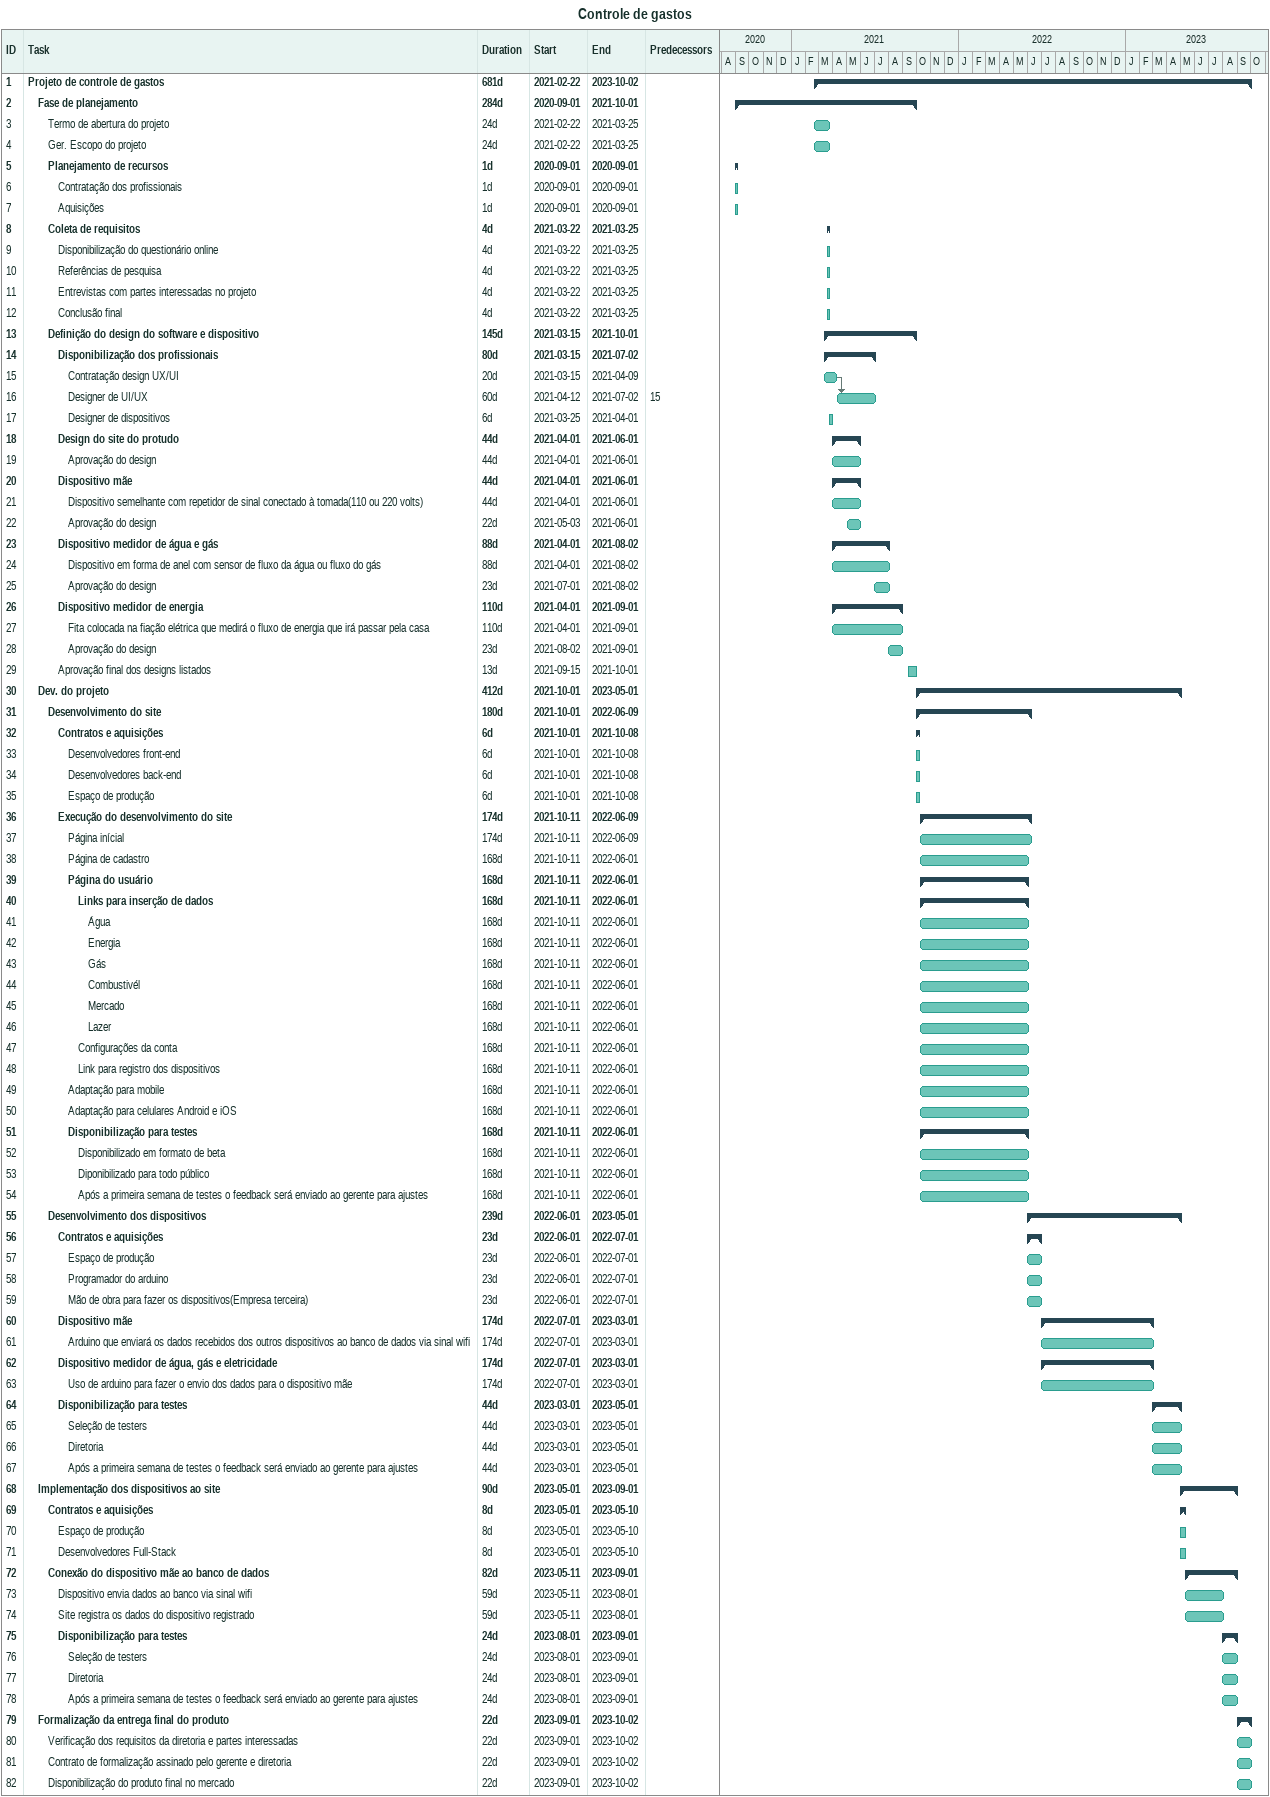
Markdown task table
Controle de gastos

| ID | Level | Task | Duration | Start | Finish | Predecessors |
|---|---|---|---|---|---|---|
| 1 | 1 | **Projeto de controle de gastos** | 681d | 2021-02-22 | 2023-10-02 |  |
| 2 | 2 | **Fase de planejamento** | 284d | 2020-09-01 | 2021-10-01 |  |
| 3 | 3 | Termo de abertura do projeto | 24d | 2021-02-22 | 2021-03-25 |  |
| 4 | 3 | Ger. Escopo do projeto | 24d | 2021-02-22 | 2021-03-25 |  |
| 5 | 3 | **Planejamento de recursos** | 1d | 2020-09-01 | 2020-09-01 |  |
| 6 | 4 | Contratação dos profissionais | 1d | 2020-09-01 | 2020-09-01 |  |
| 7 | 4 | Aquisições | 1d | 2020-09-01 | 2020-09-01 |  |
| 8 | 3 | **Coleta de requisitos** | 4d | 2021-03-22 | 2021-03-25 |  |
| 9 | 4 | Disponibilização do questionário online | 4d | 2021-03-22 | 2021-03-25 |  |
| 10 | 4 | Referências de pesquisa | 4d | 2021-03-22 | 2021-03-25 |  |
| 11 | 4 | Entrevistas com partes interessadas no projeto | 4d | 2021-03-22 | 2021-03-25 |  |
| 12 | 4 | Conclusão final | 4d | 2021-03-22 | 2021-03-25 |  |
| 13 | 3 | **Definição do design do software e dispositivo** | 145d | 2021-03-15 | 2021-10-01 |  |
| 14 | 4 | **Disponibilização dos profissionais** | 80d | 2021-03-15 | 2021-07-02 |  |
| 15 | 5 | Contratação design UX/UI | 20d | 2021-03-15 | 2021-04-09 |  |
| 16 | 5 | Designer de UI/UX | 60d | 2021-04-12 | 2021-07-02 | 15 |
| 17 | 5 | Designer de dispositivos | 6d | 2021-03-25 | 2021-04-01 |  |
| 18 | 4 | **Design do site do protudo** | 44d | 2021-04-01 | 2021-06-01 |  |
| 19 | 5 | Aprovação do design | 44d | 2021-04-01 | 2021-06-01 |  |
| 20 | 4 | **Dispositivo mãe** | 44d | 2021-04-01 | 2021-06-01 |  |
| 21 | 5 | Dispositivo semelhante com repetidor de sinal conectado à tomada(110 ou 220 volts) | 44d | 2021-04-01 | 2021-06-01 |  |
| 22 | 5 | Aprovação do design | 22d | 2021-05-03 | 2021-06-01 |  |
| 23 | 4 | **Dispositivo medidor de água e gás** | 88d | 2021-04-01 | 2021-08-02 |  |
| 24 | 5 | Dispositivo em forma de anel com sensor de fluxo da água ou fluxo do gás | 88d | 2021-04-01 | 2021-08-02 |  |
| 25 | 5 | Aprovação do design | 23d | 2021-07-01 | 2021-08-02 |  |
| 26 | 4 | **Dispositivo medidor de energia** | 110d | 2021-04-01 | 2021-09-01 |  |
| 27 | 5 | Fita colocada na fiação elétrica que medirá o fluxo de energia que irá passar pela casa | 110d | 2021-04-01 | 2021-09-01 |  |
| 28 | 5 | Aprovação do design | 23d | 2021-08-02 | 2021-09-01 |  |
| 29 | 4 | Aprovação final dos designs listados | 13d | 2021-09-15 | 2021-10-01 |  |
| 30 | 2 | **Dev. do projeto** | 412d | 2021-10-01 | 2023-05-01 |  |
| 31 | 3 | **Desenvolvimento do site** | 180d | 2021-10-01 | 2022-06-09 |  |
| 32 | 4 | **Contratos e aquisições** | 6d | 2021-10-01 | 2021-10-08 |  |
| 33 | 5 | Desenvolvedores front-end | 6d | 2021-10-01 | 2021-10-08 |  |
| 34 | 5 | Desenvolvedores back-end | 6d | 2021-10-01 | 2021-10-08 |  |
| 35 | 5 | Espaço de produção | 6d | 2021-10-01 | 2021-10-08 |  |
| 36 | 4 | **Execução do desenvolvimento do site** | 174d | 2021-10-11 | 2022-06-09 |  |
| 37 | 5 | Página inícial | 174d | 2021-10-11 | 2022-06-09 |  |
| 38 | 5 | Página de cadastro | 168d | 2021-10-11 | 2022-06-01 |  |
| 39 | 5 | **Página do usuário** | 168d | 2021-10-11 | 2022-06-01 |  |
| 40 | 6 | **Links para inserção de dados** | 168d | 2021-10-11 | 2022-06-01 |  |
| 41 | 7 | Água | 168d | 2021-10-11 | 2022-06-01 |  |
| 42 | 7 | Energia | 168d | 2021-10-11 | 2022-06-01 |  |
| 43 | 7 | Gás | 168d | 2021-10-11 | 2022-06-01 |  |
| 44 | 7 | Combustivél | 168d | 2021-10-11 | 2022-06-01 |  |
| 45 | 7 | Mercado | 168d | 2021-10-11 | 2022-06-01 |  |
| 46 | 7 | Lazer | 168d | 2021-10-11 | 2022-06-01 |  |
| 47 | 6 | Configurações da conta | 168d | 2021-10-11 | 2022-06-01 |  |
| 48 | 6 | Link para registro dos dispositivos | 168d | 2021-10-11 | 2022-06-01 |  |
| 49 | 5 | Adaptação para mobile | 168d | 2021-10-11 | 2022-06-01 |  |
| 50 | 5 | Adaptação para celulares Android e iOS | 168d | 2021-10-11 | 2022-06-01 |  |
| 51 | 5 | **Disponibilização para testes** | 168d | 2021-10-11 | 2022-06-01 |  |
| 52 | 6 | Disponibilizado em formato de beta | 168d | 2021-10-11 | 2022-06-01 |  |
| 53 | 6 | Diponibilizado para todo público | 168d | 2021-10-11 | 2022-06-01 |  |
| 54 | 6 | Após a primeira semana de testes o feedback será enviado ao gerente para ajustes | 168d | 2021-10-11 | 2022-06-01 |  |
| 55 | 3 | **Desenvolvimento dos dispositivos** | 239d | 2022-06-01 | 2023-05-01 |  |
| 56 | 4 | **Contratos e aquisições** | 23d | 2022-06-01 | 2022-07-01 |  |
| 57 | 5 | Espaço de produção | 23d | 2022-06-01 | 2022-07-01 |  |
| 58 | 5 | Programador do arduino | 23d | 2022-06-01 | 2022-07-01 |  |
| 59 | 5 | Mão de obra para fazer os dispositivos(Empresa terceira) | 23d | 2022-06-01 | 2022-07-01 |  |
| 60 | 4 | **Dispositivo mãe** | 174d | 2022-07-01 | 2023-03-01 |  |
| 61 | 5 | Arduino que enviará os dados recebidos dos outros dispositivos ao banco de dados via sinal wifi | 174d | 2022-07-01 | 2023-03-01 |  |
| 62 | 4 | **Dispositivo medidor de água, gás e eletricidade** | 174d | 2022-07-01 | 2023-03-01 |  |
| 63 | 5 | Uso de arduino para fazer o envio dos dados para o dispositivo mãe | 174d | 2022-07-01 | 2023-03-01 |  |
| 64 | 4 | **Disponibilização para testes** | 44d | 2023-03-01 | 2023-05-01 |  |
| 65 | 5 | Seleção de testers | 44d | 2023-03-01 | 2023-05-01 |  |
| 66 | 5 | Diretoria | 44d | 2023-03-01 | 2023-05-01 |  |
| 67 | 5 | Após a primeira semana de testes o feedback será enviado ao gerente para ajustes | 44d | 2023-03-01 | 2023-05-01 |  |
| 68 | 2 | **Implementação dos dispositivos ao site** | 90d | 2023-05-01 | 2023-09-01 |  |
| 69 | 3 | **Contratos e aquisições** | 8d | 2023-05-01 | 2023-05-10 |  |
| 70 | 4 | Espaço de produção | 8d | 2023-05-01 | 2023-05-10 |  |
| 71 | 4 | Desenvolvedores Full-Stack | 8d | 2023-05-01 | 2023-05-10 |  |
| 72 | 3 | **Conexão do dispositivo mãe ao banco de dados** | 82d | 2023-05-11 | 2023-09-01 |  |
| 73 | 4 | Dispositivo envia dados ao banco via sinal wifi | 59d | 2023-05-11 | 2023-08-01 |  |
| 74 | 4 | Site registra os dados do dispositivo registrado | 59d | 2023-05-11 | 2023-08-01 |  |
| 75 | 4 | **Disponibilização para testes** | 24d | 2023-08-01 | 2023-09-01 |  |
| 76 | 5 | Seleção de testers | 24d | 2023-08-01 | 2023-09-01 |  |
| 77 | 5 | Diretoria | 24d | 2023-08-01 | 2023-09-01 |  |
| 78 | 5 | Após a primeira semana de testes o feedback será enviado ao gerente para ajustes | 24d | 2023-08-01 | 2023-09-01 |  |
| 79 | 2 | **Formalização da entrega final do produto** | 22d | 2023-09-01 | 2023-10-02 |  |
| 80 | 3 | Verificação dos requisitos da diretoria e partes interessadas | 22d | 2023-09-01 | 2023-10-02 |  |
| 81 | 3 | Contrato de formalização assinado pelo gerente e diretoria | 22d | 2023-09-01 | 2023-10-02 |  |
| 82 | 3 | Disponibilização do produto final no mercado | 22d | 2023-09-01 | 2023-10-02 |  |
